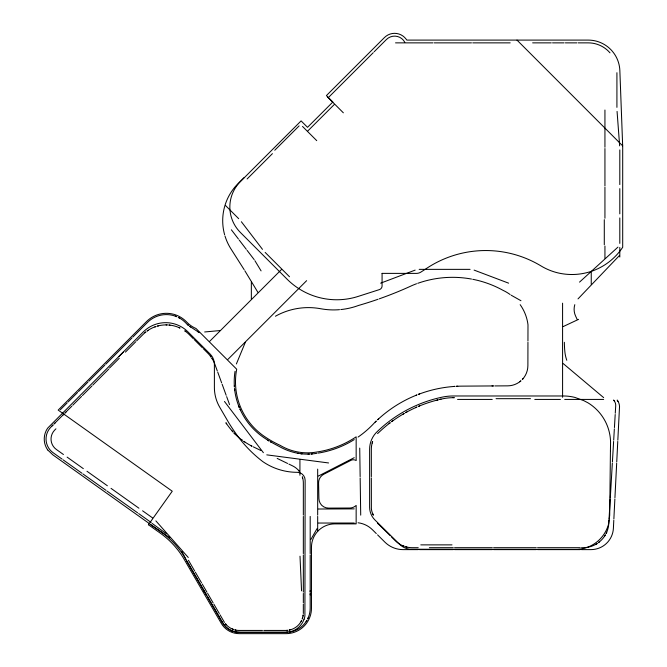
<?xml version="1.0" encoding="UTF-8"?>
<svg xmlns="http://www.w3.org/2000/svg" width="667" height="667" viewBox="0 0 667 667"><rect width="100%" height="100%" fill="white"/><g stroke="black" fill="none" stroke-linecap="round" stroke-linejoin="round"><path stroke-width="1" d="M303.327 613.532L303.343 604.127M303.343 602.843L303.343 593.43M303.343 592.146L303.343 554.927M303.343 553.643L303.343 516.433M303.343 515.141L303.343 483.025A19.035 19.035 0 0 0 302.301 476.813L302.66 478.047M317.675 531.357L317.675 516.425M527.947 342.313L527.889 365.574A20.318 20.318 0 0 1 522.294 379.531L523.295 378.422M527.947 341.037L527.989 324.779A44.039 44.039 0 0 0 520.168 304.669M310.18 594.922L310.188 593.43L310.188 608.196A24.17 24.17 0 0 1 307.629 619.009L308.287 617.667M310.197 590.645L310.197 592.146L310.197 554.927M613.798 520.277L613.398 528.289A22.461 22.461 0 0 1 590.962 549.616L581.516 549.616M613.865 518.984L614.874 498.991M614.932 497.715L616.675 463.273M616.733 461.989L617.767 441.454M617.834 440.17L619.426 408.563A11.289 11.289 0 0 0 617.192 400.067L617.942 401.367M608.971 520.277L608.779 523.537A25.671 25.671 0 0 1 606.095 533.55L606.728 532.191M609.046 518.993L610.23 498.999M610.305 497.715L612.331 463.273M612.406 461.989L613.615 441.454M613.69 440.178L614.357 428.839M614.432 427.555L615.199 414.507M615.274 413.223L615.708 405.844A7.704 7.704 0 0 0 613.582 400.067L614.565 401.2M302.951 616.066L303.235 614.816A17.542 17.542 0 0 1 302.243 619.009L302.535 617.759M304.077 619.259L304.502 617.9A16.758 16.758 0 0 0 304.911 615.799L305.136 480.232A7.912 7.912 0 0 0 297.224 472.319A60.672 60.672 0 0 1 262.873 461.664A126.897 126.897 0 0 1 237.385 435.709L233.742 430.498A271.836 271.836 0 0 1 229.165 423.445L219.735 407.245A39.32 39.32 0 0 1 214.39 386.985L214.399 364.349A14.549 14.549 0 0 0 210.147 354.069L188.052 331.949A31.657 31.657 0 0 0 143.238 331.974L47.907 427.889A16.35 16.35 0 0 0 46.723 429.665L46.056 430.932A18.951 18.951 0 0 0 47.674 449.925M372.161 443.063L372.636 441.646A22.461 22.461 0 0 0 371.336 449.183L371.336 476.638M236.385 363.949L245.331 342.321M301.075 621.411L301.709 620.293A17.542 17.542 0 0 1 289.019 630.14L290.253 629.798M310.83 539.561L317.033 528.639M604.669 536.076L605.428 534.784A25.671 25.671 0 0 1 598.324 542.738L599.483 541.796M306.103 621.536L306.937 620.293A24.17 24.17 0 0 1 289.019 632.183L290.495 631.941M148.382 524.779L172.253 491.22L58.196 410.088L146.54 321.544A28.022 28.022 0 0 1 186.193 321.527L187.26 322.595A27.589 27.589 0 0 0 196.006 328.498L236.702 369.226A66.091 66.091 0 0 0 264.374 436.418A108.871 108.871 0 0 0 280.148 445.348A53.402 53.402 0 0 0 316.475 452.068A95.973 95.973 0 0 0 356.161 436.827L356.161 460.555A5.344 5.344 0 0 0 350.909 460.347L323.82 474.229A9.621 9.621 0 0 0 318.584 482.991L318.909 498.691A9.621 9.621 0 0 0 328.573 508.112L349.6 508.037A9.621 9.621 0 0 0 356.153 505.419L356.153 523.903A23.312 23.312 0 0 0 355.169 523.878L334.4 523.887A23.312 23.312 0 0 0 311.472 547.198L311.472 608.196A25.454 25.454 0 0 1 286.018 633.65L239.203 633.65A20.744 20.744 0 0 1 221.252 623.303L184.3 559.521A84.059 84.059 0 0 0 160.288 533.15L148.516 524.779M578.006 298.899L619.36 255.603M55.936 428.823L54.761 430.015A12.831 12.831 0 0 0 56.42 449.516L63.448 454.51M119.009 356.478L123.253 352.176M60.322 409.771L67.217 402.86M68.142 401.943L77.597 392.463M78.498 391.554L87.911 382.124M88.819 381.216L104.794 365.199M105.703 364.29L131.991 337.944M132.9 337.035L147.449 322.453A26.738 26.738 0 0 1 176.68 316.667L175.288 316.125M72.77 405.228L81.549 396.415M82.458 395.506L91.921 386.001M92.821 385.092L108.738 369.118M109.488 368.076L119.293 358.254M125.404 352.126L135.776 341.729M136.685 340.82L143.046 334.45A32.508 32.508 0 0 1 145.931 331.883L144.939 332.7M52.076 425.93L53.135 424.862L50.967 427.038A16.9 16.9 0 0 0 53.135 452.743L62.131 459.138M55.103 422.895L54.044 423.962L64.024 413.974L62.965 415.032M65.991 412.006L64.932 413.065L71.844 406.153M243.989 177.697L238.052 183.625A52.401 52.401 0 0 0 224.646 234.817M274.762 150.25L299.116 125.896M328.689 97.24L373.262 52.668M374.17 51.759L386.426 39.503A11.547 11.547 0 0 1 404.819 42.296M247.09 178.981L272.419 153.652M307.887 130.89L334.209 104.569M209.855 341.145L281.424 269.576M227.997 359.305L306.628 280.674M375.213 422.069L376.288 421.027A125.546 125.546 0 0 0 374.262 423.011A97.249 97.249 0 0 1 358.079 437.068M377.572 433.6L382.224 429.298A131.691 131.691 0 0 1 390.262 422.695L389.078 423.612M378.673 418.801L377.572 419.818A125.546 125.546 0 0 1 416.925 394.947L415.541 395.523M579.531 282.124L617.942 247.123M519.768 381.741L520.952 380.815A20.318 20.318 0 0 1 507.695 385.851L494.781 385.926M392.755 420.852L391.546 421.736A131.691 131.691 0 0 1 404.235 413.448L402.951 414.215M595.99 544.247L597.265 543.472A25.671 25.671 0 0 1 583.158 547.69L581.516 547.69M148.124 330.39L147.023 331.057A32.508 32.508 0 0 1 156.078 326.471L154.894 326.955M406.828 411.998L405.519 412.723A131.691 131.691 0 0 1 416.925 407.053L415.558 407.662M318.317 476.088L354.235 457.679M563.165 326.58L578.556 319.368M419.593 405.928L418.209 406.495A131.691 131.691 0 0 1 438.311 399.791L436.86 400.158M380.632 283.167L415.149 270.11M419.61 393.922L418.209 394.447A125.546 125.546 0 0 1 455.002 386.393L453.502 386.501M441.054 399.149L439.595 399.483A131.691 131.691 0 0 1 442.713 398.791A51.334 51.334 0 0 1 453.26 397.69M290.403 631.674L285.451 632.224L240.612 632.233L235.643 631.866L232.216 630.874A19.702 19.702 0 0 1 226.205 627.105L222.303 622.044L184.451 556.787A84.842 84.842 0 0 0 162.373 532.875L52.81 454.827L47.691 449.917M158.571 325.863L157.312 326.096A32.508 32.508 0 0 1 167.367 324.921L166.083 324.896M317.033 453.285L316.675 453.335A54.686 54.686 0 0 1 310.83 454.019L312.331 453.91M204.669 331.966L219.835 330.582M286.451 630.415L287.735 630.332A17.542 17.542 0 0 1 285.801 630.44L263.773 630.44M457.779 386.235L456.278 386.31A125.546 125.546 0 0 1 461.772 386.135L493.497 385.935L492.004 385.918M286.235 632.349L287.735 632.274A24.17 24.17 0 0 1 286.018 632.366L263.773 632.366M308.054 454.119L309.546 454.085A54.686 54.686 0 0 1 300.567 453.693L302.051 453.877M318.317 509.013L354.235 508.871M395.539 42.863L432.966 42.863M434.25 42.863L471.469 42.863M472.753 42.863L510.18 42.863M532.641 42.863L551.25 42.863M552.534 42.863L564.082 42.863M565.366 42.863L576.922 42.863M578.206 42.863L588.252 42.863A28.664 28.664 0 0 1 609.98 52.835M419.168 269.36L470.077 269.36M453.076 397.69L454.569 397.69M496.065 398.674L530.507 398.674M457.562 399.425L492.213 399.425M534.784 399.425L560.447 399.425M564.724 399.425L603.652 399.425M318.317 523.045L354.235 523.028M420.777 544.872L452.001 544.872M418.209 547.69L412.231 547.69A23.954 23.954 0 0 1 405.519 546.732L406.962 547.132M429.373 547.69L453.285 547.69M454.569 547.69L492.321 547.69M493.605 547.69L536.276 547.69M537.56 547.69L580.232 547.69M418.209 549.616L403.101 549.616A25.905 25.905 0 0 1 384.909 542.154L377.572 534.842M419.493 549.616L453.285 549.616M454.569 549.616L492.321 549.616M493.605 549.616L536.276 549.616M537.56 549.616L580.232 549.616M262.49 630.44L239.203 630.44A17.542 17.542 0 0 1 234.684 629.848L235.943 630.132M262.49 632.366L239.203 632.366A19.468 19.468 0 0 1 234.684 631.832L236.168 632.108M170.01 325.137L168.726 325.004A32.508 32.508 0 0 1 180.032 328.047L178.864 327.522M266.775 454.861L328.581 462.956M297.807 453.268L299.283 453.51A59.205 59.205 0 0 1 279.465 446.607A287.51 287.51 0 0 1 270.252 441.637L271.544 442.388M231.983 631.015L233.4 631.482A19.468 19.468 0 0 1 222.936 623.595L223.804 624.812M474.104 270.11L508.621 283.167M232.241 628.906L233.4 629.456A17.542 17.542 0 0 1 225.429 623.762L226.313 624.696M253.26 446.832L260.939 450.533M277.18 458.412L287.594 463.465M288.878 464.082L292.621 465.899A19.035 19.035 0 0 1 299.283 471.277L298.449 470.302M402.885 545.664L404.235 546.323A23.954 23.954 0 0 1 395.398 540.787L391.546 536.977M250.917 445.623L252.051 446.223A77.539 77.539 0 0 1 243.705 441.262L244.789 441.946M179.548 318.076L178.231 317.367A26.738 26.738 0 0 1 185.293 322.436L186.351 323.503A28.873 28.873 0 0 0 188.419 325.379L187.294 324.387M511.172 295.206L520.96 300.717M267.851 440.195L269.126 440.979A110.155 110.155 0 0 1 263.648 437.477A67.375 67.375 0 0 1 239.862 408.804L240.537 410.138M198.057 331.824L199.316 332.625M199.316 332.625L189.428 326.18L190.679 327.005M151.017 524.954L170.018 537.835M242.338 440.303L241.596 439.761M67.109 457.12L83.325 468.643M86.977 471.252L107.37 485.759M138.919 508.196L111.03 488.361M142.58 510.797L152.518 517.867M63.173 459.88L81.999 473.27M83.041 474.02L106.053 490.378M107.095 491.129L137.602 512.823M138.644 513.565L151.192 522.494M152.118 523.412L166.5 533.842M242.046 440.087L241.746 439.878A54.085 54.085 0 0 1 234.751 433.783L233.909 432.908L234.792 433.833M185.81 331.599L184.784 330.824A32.508 32.508 0 0 1 189.053 334.417L193.288 338.653M563.231 363.607L603.652 397.624M390.262 535.709L378.464 524.062A23.954 23.954 0 0 1 377.572 523.136L378.589 524.229M376.288 533.567L372.461 529.765A24.596 24.596 0 0 0 358.079 522.778M327.33 96.782L343.355 112.815M302.518 126.43L316.733 140.645M225.596 205.586L238.694 218.684M265.158 252.418L289.511 276.763M194.197 339.561L202.359 347.732M203.268 348.641L207.804 353.168A30.374 30.374 0 0 1 211.131 357.112L210.363 356.078M516.992 40.095L622.67 145.848M232.191 430.999L233.041 431.958A76.33 76.33 0 0 1 225.905 422.761L226.655 423.803M155.878 520.894L188.277 557.495M241.371 221.744L262.481 249.35M231.366 229.79L238.452 239.053M239.228 240.07L246.315 249.341M247.09 250.358L254.177 259.621M224.471 401.459L263.382 452.685M244.155 269.66L230.89 248.808A52.401 52.401 0 0 1 225.004 236.043M205.428 593.43L206.22 594.706M212.523 359.296L211.856 358.196A30.374 30.374 0 0 1 214.866 364.249L217.275 370.877M254.902 260.68L261.08 270.885M244.831 270.752L257.854 292.271M203.969 590.962L204.744 592.246M221.352 620.969L222.119 622.253L207.212 596.506M188.461 560.288L194.639 570.969M195.331 572.161L201.509 582.816M202.201 584.009L206.953 592.221M207.62 593.38L213.106 602.843M213.849 604.127L219.301 613.532M220.043 614.816L224.462 622.411M186.41 560.588L206.528 595.331M372.728 513.823L373.428 515.141A16.133 16.133 0 0 1 371.369 508.512L371.336 477.922M181.858 551.367L185.793 559.38M577.122 319.326L575.621 316.116A16.041 16.041 0 0 1 574.796 304.669M238.644 406.228L239.253 407.595M217.725 372.103L221.652 382.891M222.136 384.217L226.163 395.281M226.647 396.607L229.556 404.586M234.767 390.187L234.542 388.703A67.375 67.375 0 0 0 239.32 407.529M617.067 111.414L619.651 145.856M234.334 385.526L234.417 387.027A67.375 67.375 0 0 1 235.034 371.336M300.008 556.211L301.551 590.862M359.721 448.099L360.147 476.638M360.163 477.922L360.714 515.141M619.801 149.917L619.801 184.567M619.801 188.636L619.801 213.874M619.801 217.934L619.801 243.388M619.801 247.457L619.801 257.037M616.917 72.703L616.917 107.354M604.936 110.03L604.936 147.249M604.936 148.524L604.936 185.96M604.936 187.244L604.936 218.234M604.936 246.065L604.936 258.329M604.294 219.651L604.294 244.781M591.245 272.086L591.245 284.392M562.581 303.177L562.589 397.29M317.675 469.126L317.675 515.141M310.197 516.425L310.197 553.643M299.925 459.855L299.925 475.254M251.342 282.149L251.342 299.016M340.779 309.563A71.461 71.461 0 0 0 358.412 305.494A380.523 380.523 0 0 0 378.031 299.258M339.495 309.68A71.461 71.461 0 0 1 320.66 308.729A67.375 67.375 0 0 0 275.438 316.233M379.248 298.833A380.523 380.523 0 0 0 412.314 285.426A104.227 104.227 0 0 1 416.533 283.758M417.742 283.325A104.227 104.227 0 0 1 471.477 279.056M472.736 279.29A104.227 104.227 0 0 1 503.043 290.353A44.039 44.039 0 0 1 510.097 294.514M566.8 360.28A35.293 35.293 0 0 1 564.857 351.684A109.263 109.263 0 0 1 564.357 342.296M354.235 439.603A97.249 97.249 0 0 1 318.317 453.085M304.01 619.234A19.176 19.176 0 0 1 290.412 631.707M382.083 273.378L382.074 285.935A3.852 3.852 0 0 1 379.398 289.603L358.204 296.398A70.16 70.16 0 0 1 287.102 279.198L240.362 232.424A35.935 35.935 0 0 1 240.37 181.616L301.092 120.894L307.52 127.322L332.85 102.009L326.421 95.573L384.459 37.535A14.332 14.332 0 0 1 406.061 39.07L406.828 40.095L588.219 40.095A31.657 31.657 0 0 1 619.851 70.569L622.695 146.465L622.695 247.265A60.939 60.939 0 0 1 557.612 272.811A59.888 59.888 0 0 1 541.029 265.941A106.945 106.945 0 0 0 425.288 269.268L420.969 272.036A8.554 8.554 0 0 1 416.341 273.395L382.083 273.378M610.438 450.759L609.696 515.241L608.638 523.87A34.259 34.259 0 0 1 577.489 549.383L409.738 549.241A17.926 17.926 0 0 1 399.483 544.222L374.971 520.01A17.967 17.967 0 0 1 369.626 507.228L369.626 449.183A24.17 24.17 0 0 1 377.389 431.432A133.442 133.442 0 0 1 442.363 397.107A53.043 53.043 0 0 1 453.26 395.981L563.498 395.981A45.923 45.923 0 0 1 574.829 397.399L583.867 400.684L588.061 402.876A47.074 47.074 0 0 1 610.563 442.246L610.438 450.759"/></g></svg>
